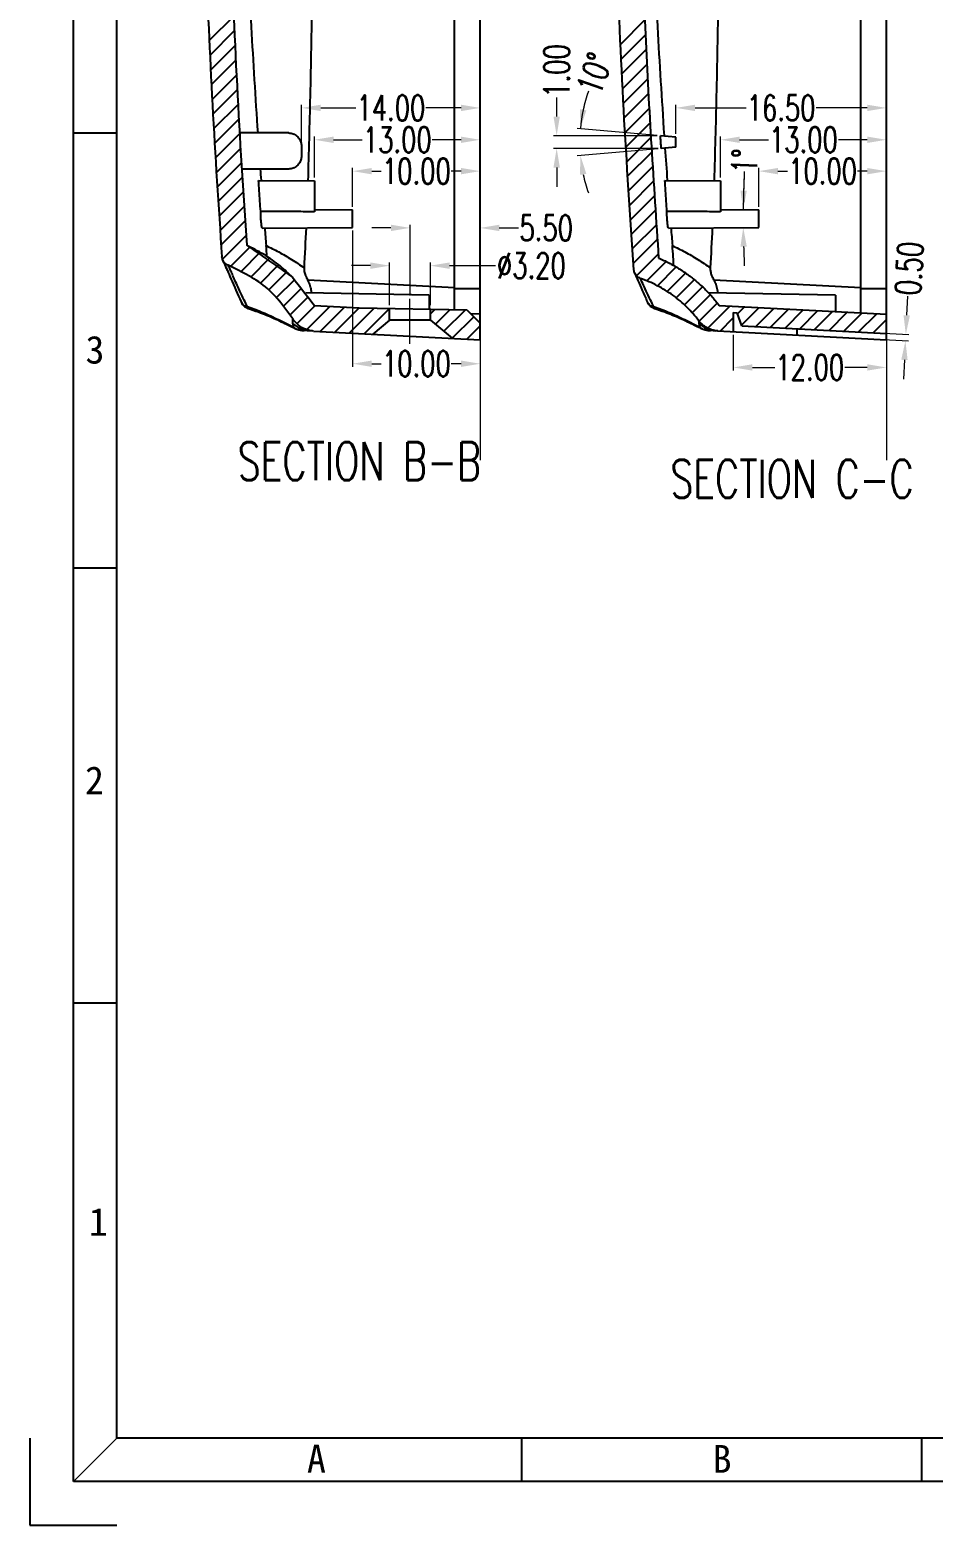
# Model space of a CAD drawing. Header units: millimetres. Extents: x 52832 to 53470, y -6025 to -5739.
# Drawn here: x 53046.5 to 53117.3, y -6025.5 to -5908.2 of the extents above; entities that cross this region are included whole.
import ezdxf
from ezdxf.enums import TextEntityAlignment as Align

# ---------------------------------------------------------------- set-up
doc = ezdxf.new("R2010")
doc.units = ezdxf.units.MM
doc.linetypes.add('CENTER', pattern=[0.6, 0.375, -0.075, 0.075, -0.075])
doc.layers.get('0').update_dxf_attribs({"linetype": 'CONTINUOUS'})
doc.layers.get('Defpoints').update_dxf_attribs({"linetype": 'CONTINUOUS'})
for name, color, linetype, lineweight in [('dim', 82, 'CONTINUOUS', 9), ('hatch', 4, 'CONTINUOUS', 9), ('moldbase', 7, 'CONTINUOUS', 20), ('part', 7, 'CONTINUOUS', 20)]:
    doc.layers.add(name, color=color, linetype=linetype, lineweight=lineweight)
doc.styles.get("Standard").update_dxf_attribs({"font": 'romans.shx', "width": 0.7})
doc.styles.add('宋体', font='SimSun.ttf', dxfattribs={"width": 0.7})
doc.dimstyles.new('03', dxfattribs={"dimscale": 0.5, "dimtxt": 4, "dimasz": 3, "dimexe": 0.5, "dimexo": 0.5, "dimgap": 0.09, "dimtad": 0, "dimzin": 0, "dimdsep": 46, "dimtxsty": 'Standard', "dimcen": 0, "dimclrd": 256, "dimclre": 256, "dimclrt": 6, "dimazin": 2, "dimtp": 0.01, "dimtm": 0.01, "dimtfac": 1, "dimtofl": 0, "dimtmove": 0, "dimatfit": 0, "dimfxl": 0, "dimtolj": 1, "dimtzin": 0, "dimlwd": -1, "dimlwe": -1, "dimarcsym": 0})

# ---------------------------------------------------------------- blocks, each defined once
blk = doc.blocks.new('*D1084')
at = {"layer": 'Defpoints', "color": 0}
for p in [(53113.68, -5914.34), (53113.68, -5914.34), (53097.18, -5916.63)]:
    blk.add_point(p, dxfattribs=at)
at = {"layer": 'dim'}
for p, q in [((53097.18, -5916.38), (53097.18, -5914.09)), ((53098.68, -5914.34), (53102.69, -5914.34)), ((53112.18, -5914.34), (53108.18, -5914.34))]:
    blk.add_line(p, q, dxfattribs=at)
for points in [[(53098.68, -5914.09), (53098.68, -5914.59), (53097.18, -5914.34)], [(53112.18, -5914.09), (53112.18, -5914.59), (53113.68, -5914.34)]]:
    blk.add_solid(points, dxfattribs=at)
at = {"layer": 'dim', "color": 6, "insert": (53105.43, -5914.34), "char_height": 2, "attachment_point": 5}
blk.add_mtext('\\A1;16.50', dxfattribs=at)
blk = doc.blocks.new('*D1085')
at = {"layer": 'Defpoints', "color": 0}
for p in [(53113.68, -5916.84), (53113.68, -5916.84), (53100.68, -5920.06)]:
    blk.add_point(p, dxfattribs=at)
at = {"layer": 'dim'}
for p, q in [((53100.68, -5919.81), (53100.68, -5916.59)), ((53102.18, -5916.84), (53104.44, -5916.84)), ((53112.18, -5916.84), (53109.93, -5916.84))]:
    blk.add_line(p, q, dxfattribs=at)
for points in [[(53102.18, -5916.59), (53102.18, -5917.09), (53100.68, -5916.84)], [(53112.18, -5916.59), (53112.18, -5917.09), (53113.68, -5916.84)]]:
    blk.add_solid(points, dxfattribs=at)
at = {"layer": 'dim', "color": 6, "insert": (53107.18, -5916.84), "char_height": 2, "attachment_point": 5}
blk.add_mtext('\\A1;13.00', dxfattribs=at)
blk = doc.blocks.new('*D1086')
at = {"layer": 'Defpoints', "color": 0}
for p in [(53113.68, -5919.3), (53113.68, -5919.3), (53103.68, -5922.34)]:
    blk.add_point(p, dxfattribs=at)
at = {"layer": 'dim'}
for p, q in [((53103.68, -5922.09), (53103.68, -5919.05)), ((53105.18, -5919.3), (53105.94, -5919.3)), ((53112.18, -5919.3), (53111.43, -5919.3))]:
    blk.add_line(p, q, dxfattribs=at)
for points in [[(53105.18, -5919.05), (53105.18, -5919.55), (53103.68, -5919.3)], [(53112.18, -5919.05), (53112.18, -5919.55), (53113.68, -5919.3)]]:
    blk.add_solid(points, dxfattribs=at)
at = {"layer": 'dim', "color": 6, "insert": (53108.68, -5919.3), "char_height": 2, "attachment_point": 5}
blk.add_mtext('\\A1;10.00', dxfattribs=at)
blk = doc.blocks.new('*D1087')
at = {"layer": 'Defpoints', "color": 0}
for p in [(53100.68, -5922.31), (53103.68, -5922.34), (53096.6, -5923.77), (53102.46, -5923.25), (53103.68, -5923.71)]:
    blk.add_point(p, dxfattribs=at)
at = {"layer": 'dim'}
for start, end in [(177.3459, 179.5), (177.346, 178.423), (181.577, 182.654)]:
    blk.add_arc((53182.26, -5923.02), 79.8, start, end, dxfattribs=at)
for points in [[(53102.74, -5920.83), (53102.24, -5920.82), (53102.46, -5922.33)], [(53102.24, -5925.22), (53102.74, -5925.21), (53102.46, -5923.72)]]:
    blk.add_solid(points, dxfattribs=at)
at = {"layer": 'dim', "color": 6, "insert": (53102.58, -5918.52), "char_height": 2, "attachment_point": 5, "rotation": 87.3459}
blk.add_mtext('\\A1;1°', dxfattribs=at)
blk = doc.blocks.new('*D1088')
at = {"layer": 'Defpoints', "color": 0}
for p in [(53095.97, -5916.52), (53097.18, -5916.63), (53089.65, -5917.37), (53096.03, -5917.52), (53097.18, -5917.42)]:
    blk.add_point(p, dxfattribs=at)
at = {"layer": 'dim'}
for p, q in [((53095.72, -5916.5), (53089.44, -5915.95)), ((53095.78, -5917.54), (53089.44, -5918.09))]:
    blk.add_line(p, q, dxfattribs=at)
for start, end in [(160.69, 175), (160.7179, 167.8589), (192.1411, 199.2821)]:
    blk.add_arc((53101.68, -5917.02), 12.04, start, end, dxfattribs=at)
for points in [[(53090.16, -5914.53), (53089.66, -5914.45), (53089.69, -5915.97)], [(53089.66, -5919.59), (53090.16, -5919.52), (53089.69, -5918.07)]]:
    blk.add_solid(points, dxfattribs=at)
at = {"layer": 'dim', "color": 6, "insert": (53090.81, -5911.64), "char_height": 2, "attachment_point": 5, "rotation": 70.69}
blk.add_mtext('\\A1;10°', dxfattribs=at)
blk = doc.blocks.new('*D1089')
at = {"layer": 'Defpoints', "color": 0}
for p in [(53087.83, -5916.52), (53095.97, -5916.52), (53096.03, -5917.52)]:
    blk.add_point(p, dxfattribs=at)
at = {"layer": 'dim'}
for p, q in [((53087.83, -5915.02), (53087.83, -5913.52)), ((53095.72, -5916.52), (53087.58, -5916.52)), ((53095.78, -5917.52), (53087.58, -5917.52)), ((53087.83, -5919.02), (53087.83, -5920.52))]:
    blk.add_line(p, q, dxfattribs=at)
for points in [[(53087.58, -5915.02), (53088.08, -5915.02), (53087.83, -5916.52)], [(53087.58, -5919.02), (53088.08, -5919.02), (53087.83, -5917.52)]]:
    blk.add_solid(points, dxfattribs=at)
at = {"layer": 'dim', "color": 6, "insert": (53087.83, -5911.44), "char_height": 2, "attachment_point": 5, "rotation": 90}
blk.add_mtext('\\A1;1.00', dxfattribs=at)
blk = doc.blocks.new('*D1090')
at = {"layer": 'Defpoints', "color": 0}
for p in [(53101.68, -5931.89), (53113.68, -5934.69), (53113.68, -5934.69)]:
    blk.add_point(p, dxfattribs=at)
at = {"layer": 'dim'}
for p, q in [((53101.68, -5932.14), (53101.68, -5934.94)), ((53103.18, -5934.69), (53104.94, -5934.69)), ((53112.18, -5934.69), (53110.43, -5934.69))]:
    blk.add_line(p, q, dxfattribs=at)
for points in [[(53103.18, -5934.44), (53103.18, -5934.94), (53101.68, -5934.69)], [(53112.18, -5934.44), (53112.18, -5934.94), (53113.68, -5934.69)]]:
    blk.add_solid(points, dxfattribs=at)
at = {"layer": 'dim', "color": 6, "insert": (53107.68, -5934.69), "char_height": 2, "attachment_point": 5}
blk.add_mtext('\\A1;12.00', dxfattribs=at)
blk = doc.blocks.new('*D1091')
at = {"layer": 'Defpoints', "color": 0}
for p in [(53111.21, -5931.89), (53111.19, -5932.39), (53115.21, -5932.1)]:
    blk.add_point(p, dxfattribs=at)
at = {"layer": 'dim'}
for p, q in [((53115.28, -5930.6), (53115.36, -5929.11)), ((53111.46, -5931.9), (53115.45, -5932.11)), ((53111.44, -5932.4), (53115.43, -5932.61)), ((53115.1, -5934.1), (53115.02, -5935.6))]:
    blk.add_line(p, q, dxfattribs=at)
for points in [[(53115.03, -5930.59), (53115.53, -5930.62), (53115.21, -5932.1)], [(53114.85, -5934.09), (53115.35, -5934.11), (53115.18, -5932.6)]]:
    blk.add_solid(points, dxfattribs=at)
at = {"layer": 'dim', "color": 6, "insert": (53115.48, -5926.93), "char_height": 2, "attachment_point": 5, "rotation": 87}
blk.add_mtext('\\A1;0.50', dxfattribs=at)
blk = doc.blocks.new('*D1112')
at = {"layer": 'Defpoints', "color": 0}
for p in [(53081.83, -5919.3), (53081.83, -5919.3), (53071.83, -5922.34)]:
    blk.add_point(p, dxfattribs=at)
at = {"layer": 'dim'}
for p, q in [((53071.83, -5922.09), (53071.83, -5919.05)), ((53073.33, -5919.3), (53074.08, -5919.3)), ((53080.33, -5919.3), (53079.57, -5919.3))]:
    blk.add_line(p, q, dxfattribs=at)
for points in [[(53073.33, -5919.05), (53073.33, -5919.55), (53071.83, -5919.3)], [(53080.33, -5919.05), (53080.33, -5919.55), (53081.83, -5919.3)]]:
    blk.add_solid(points, dxfattribs=at)
at = {"layer": 'dim', "color": 6, "insert": (53076.83, -5919.3), "char_height": 2, "attachment_point": 5}
blk.add_mtext('\\A1;10.00', dxfattribs=at)
blk = doc.blocks.new('*D1111')
at = {"layer": 'Defpoints', "color": 0}
for p in [(53081.83, -5916.84), (53081.83, -5916.84), (53068.83, -5920.06)]:
    blk.add_point(p, dxfattribs=at)
at = {"layer": 'dim'}
for p, q in [((53068.83, -5919.81), (53068.83, -5916.59)), ((53070.33, -5916.84), (53072.58, -5916.84)), ((53080.33, -5916.84), (53078.07, -5916.84))]:
    blk.add_line(p, q, dxfattribs=at)
for points in [[(53070.33, -5916.59), (53070.33, -5917.09), (53068.83, -5916.84)], [(53080.33, -5916.59), (53080.33, -5917.09), (53081.83, -5916.84)]]:
    blk.add_solid(points, dxfattribs=at)
at = {"layer": 'dim', "color": 6, "insert": (53075.33, -5916.84), "char_height": 2, "attachment_point": 5}
blk.add_mtext('\\A1;13.00', dxfattribs=at)
blk = doc.blocks.new('*D1110')
at = {"layer": 'Defpoints', "color": 0}
for p in [(53081.83, -5914.34), (53081.83, -5914.34), (53067.83, -5917.52)]:
    blk.add_point(p, dxfattribs=at)
at = {"layer": 'dim'}
for p, q in [((53067.83, -5917.27), (53067.83, -5914.09)), ((53069.33, -5914.34), (53072.08, -5914.34)), ((53080.33, -5914.34), (53077.57, -5914.34))]:
    blk.add_line(p, q, dxfattribs=at)
for points in [[(53069.33, -5914.09), (53069.33, -5914.59), (53067.83, -5914.34)], [(53080.33, -5914.09), (53080.33, -5914.59), (53081.83, -5914.34)]]:
    blk.add_solid(points, dxfattribs=at)
at = {"layer": 'dim', "color": 6, "insert": (53074.83, -5914.34), "char_height": 2, "attachment_point": 5}
blk.add_mtext('\\A1;14.00', dxfattribs=at)
blk = doc.blocks.new('*D1117')
at = {"layer": 'Defpoints', "color": 0}
for p in [(53071.83, -5923.71), (53081.83, -5934.4), (53081.83, -5934.4)]:
    blk.add_point(p, dxfattribs=at)
at = {"layer": 'dim'}
for p, q in [((53071.83, -5923.96), (53071.83, -5934.65)), ((53073.33, -5934.4), (53074.08, -5934.4)), ((53080.33, -5934.4), (53079.57, -5934.4))]:
    blk.add_line(p, q, dxfattribs=at)
for points in [[(53073.33, -5934.15), (53073.33, -5934.65), (53071.83, -5934.4)], [(53080.33, -5934.15), (53080.33, -5934.65), (53081.83, -5934.4)]]:
    blk.add_solid(points, dxfattribs=at)
at = {"layer": 'dim', "color": 6, "insert": (53076.83, -5934.4), "char_height": 2, "attachment_point": 5}
blk.add_mtext('\\A1;10.00', dxfattribs=at)
blk = doc.blocks.new('*D1118')
at = {"layer": 'Defpoints', "color": 0}
for p in [(53081.83, -5922.62), (53081.83, -5923.75), (53076.33, -5929.31)]:
    blk.add_point(p, dxfattribs=at)
at = {"layer": 'dim'}
for p, q in [((53074.83, -5923.75), (53073.33, -5923.75)), ((53076.33, -5929.06), (53076.33, -5923.5)), ((53081.83, -5922.87), (53081.83, -5924)), ((53083.33, -5923.75), (53084.83, -5923.75))]:
    blk.add_line(p, q, dxfattribs=at)
for points in [[(53074.83, -5923.5), (53074.83, -5924), (53076.33, -5923.75)], [(53083.33, -5923.5), (53083.33, -5924), (53081.83, -5923.75)]]:
    blk.add_solid(points, dxfattribs=at)
at = {"layer": 'dim', "color": 6, "insert": (53087.01, -5923.75), "char_height": 2, "attachment_point": 5}
blk.add_mtext('\\A1;5.50', dxfattribs=at)
blk = doc.blocks.new('*D1119')
at = {"layer": 'Defpoints', "color": 0}
for p in [(53077.93, -5926.71), (53074.73, -5930.06), (53077.93, -5930.06)]:
    blk.add_point(p, dxfattribs=at)
at = {"layer": 'dim'}
for p, q in [((53073.23, -5926.71), (53071.73, -5926.71)), ((53074.73, -5929.81), (53074.73, -5926.46)), ((53077.93, -5929.81), (53077.93, -5926.46)), ((53079.43, -5926.71), (53083.03, -5926.71))]:
    blk.add_line(p, q, dxfattribs=at)
for points in [[(53073.23, -5926.46), (53073.23, -5926.96), (53074.73, -5926.71)], [(53079.43, -5926.46), (53079.43, -5926.96), (53077.93, -5926.71)]]:
    blk.add_solid(points, dxfattribs=at)
at = {"layer": 'dim', "color": 6, "insert": (53085.85, -5926.71), "char_height": 2, "attachment_point": 5}
blk.add_mtext('\\A1;%%c3.20', dxfattribs=at)
blk = doc.blocks.new('sa3l')
for p, q in [((11.66, 186.62), (5.83, 186.62)), ((11.66, 128.3), (5.83, 128.3)), ((11.66, 69.98), (5.83, 69.98)), ((65.9, 11.66), (65.9, 5.83)), ((119.56, 11.66), (119.56, 5.83))]:
    blk.add_line(p, q)
at = {"color": 8}
for p, q in [((0, 11.66), (0, 0)), ((0, 0), (11.66, 0))]:
    blk.add_line(p, q, dxfattribs=at)
for points in [[(5.83, 5.83), (5.83, 484.06), (340.59, 484.06), (340.59, 5.83)], [(11.66, 11.66), (11.66, 478.22), (334.76, 478.22), (334.76, 11.66)]]:
    blk.add_lwpolyline(points, close=True)
at = {"layer": 'moldbase'}
blk.add_line((11.66, 11.66), (5.83, 5.83), dxfattribs=at)
at = {"style": '宋体'}
for s, p in [('3', (8.72, 157.56)), ('2', (8.66, 99.86)), ('1', (9.17, 40.66)), ('A', (38.42, 8.9)), ('B', (92.81, 8.88))]:
    blk.add_text(s, height=3.73, dxfattribs=at).set_placement(p, align=Align.MIDDLE)

msp = doc.modelspace()

# ---------------------------------------------------------------- linework, layer by layer
at = {"color": 7, "linetype": 'Continuous'}
for p, q in [((53081.827, -5930.503), (53081.827, -5820.522)), ((53113.683, -5930.503), (53113.683, -5820.522)), ((53079.827, -5930.153), (53079.827, -5821.827)), ((53111.683, -5930.414), (53111.683, -5822.629)), ((53066.827, -5916.308), (53062.99, -5916.308)), ((53097.183, -5916.628), (53095.969, -5916.522)), ((53097.183, -5917.416), (53097.183, -5916.628)), ((53097.183, -5917.416), (53096.028, -5917.517)), ((53066.827, -5919.136), (53063.162, -5919.136)), ((53064.461, -5920.022), (53068.827, -5920.06)), ((53068.827, -5920.06), (53068.827, -5922.48)), ((53096.317, -5920.022), (53100.683, -5920.06)), ((53100.683, -5920.06), (53100.683, -5922.48)), ((53068.827, -5922.31), (53071.827, -5922.336)), ((53071.827, -5923.708), (53071.827, -5922.336)), ((53100.683, -5922.31), (53103.683, -5922.336)), ((53103.683, -5923.708), (53103.683, -5922.336)), ((53064.747, -5923.769), (53071.827, -5923.708)), ((53096.603, -5923.769), (53103.683, -5923.708)), ((53063.527, -5925.116), (53063.527, -5925.116)), ((53068.305, -5927.813), (53079.827, -5928.417)), ((53100.161, -5927.813), (53111.683, -5928.417)), ((53077.827, -5929.022), (53068.171, -5928.853)), ((53077.827, -5929.022), (53077.827, -5930.119)), ((53081.827, -5928.527), (53079.827, -5928.527)), ((53094.936, -5929.542), (53094.936, -5929.542)), ((53109.683, -5929.022), (53099.737, -5928.848)), ((53109.683, -5929.022), (53109.683, -5930.31)), ((53113.683, -5928.527), (53111.683, -5928.527)), ((53063.623, -5930.055), (53063.596, -5929.956)), ((53068.848, -5929.839), (53072.339, -5930.022)), ((53072.339, -5930.022), (53080.774, -5930.169)), ((53074.727, -5930.972), (53074.727, -5930.064)), ((53077.927, -5930.972), (53077.927, -5930.119)), ((53080.774, -5930.169), (53081.827, -5931.222)), ((53081.827, -5930.519), (53081.085, -5930.48)), ((53081.827, -5932.522), (53081.827, -5930.519)), ((53095.479, -5930.055), (53095.452, -5929.956)), ((53100.577, -5929.832), (53113.683, -5930.519)), ((53101.683, -5930.391), (53101.987, -5930.407)), ((53101.683, -5930.391), (53101.683, -5931.893)), ((53102.342, -5931.427), (53101.987, -5930.407)), ((53113.683, -5932.522), (53113.683, -5930.519)), ((53067.253, -5931.596), (53067.253, -5931.595)), ((53067.274, -5931.603), (53067.253, -5931.596)), ((53068.443, -5931.82), (53068.033, -5931.799)), ((53068.749, -5931.836), (53081.827, -5932.522)), ((53074.727, -5930.972), (53073.406, -5932.081)), ((53077.927, -5930.972), (53074.727, -5930.972)), ((53077.927, -5930.972), (53079.637, -5932.407)), ((53099.109, -5931.596), (53099.109, -5931.595)), ((53099.13, -5931.603), (53099.109, -5931.596)), ((53100.299, -5931.82), (53099.889, -5931.799)), ((53100.453, -5931.829), (53113.683, -5932.522)), ((53102.342, -5931.427), (53113.683, -5932.021)), ((53106.683, -5932.155), (53106.683, -5931.654))]:
    msp.add_line(p, q, dxfattribs=at)
at = {"color": 5, "linetype": 'Continuous'}
for p, q in [((53060.61, -5909.035), (53062.528, -5907.117)), ((53060.663, -5910.194), (53062.578, -5908.278)), ((53092.855, -5909.331), (53094.751, -5907.435)), ((53060.716, -5911.353), (53062.628, -5909.44)), ((53092.908, -5910.491), (53094.798, -5908.601)), ((53060.768, -5912.512), (53062.678, -5910.602)), ((53092.961, -5911.65), (53094.858, -5909.753)), ((53093.014, -5912.81), (53094.919, -5910.904)), ((53060.821, -5913.671), (53062.728, -5911.764)), ((53093.066, -5913.969), (53094.979, -5912.056)), ((53060.885, -5914.818), (53062.783, -5912.92)), ((53093.13, -5915.118), (53095.04, -5913.208)), ((53060.956, -5915.958), (53062.853, -5914.062)), ((53093.203, -5916.258), (53095.1, -5914.36)), ((53061.028, -5917.099), (53062.922, -5915.204)), ((53093.275, -5917.398), (53095.161, -5915.512)), ((53061.099, -5918.239), (53062.992, -5916.346)), ((53093.348, -5918.537), (53095.221, -5916.664)), ((53061.17, -5919.379), (53063.062, -5917.488)), ((53093.42, -5919.677), (53095.287, -5917.81)), ((53061.242, -5920.52), (53063.131, -5918.63)), ((53093.493, -5920.817), (53095.362, -5918.948)), ((53061.313, -5921.66), (53063.201, -5919.772)), ((53093.565, -5921.957), (53095.436, -5920.086)), ((53061.384, -5922.8), (53063.27, -5920.914)), ((53093.638, -5923.097), (53095.51, -5921.224)), ((53061.455, -5923.941), (53063.34, -5922.056)), ((53093.71, -5924.237), (53095.584, -5922.363)), ((53061.527, -5925.081), (53063.41, -5923.198)), ((53093.783, -5925.376), (53095.658, -5923.501)), ((53061.618, -5926.201), (53063.479, -5924.34)), ((53093.855, -5926.516), (53095.732, -5924.639)), ((53062.27, -5926.761), (53063.786, -5925.245)), ((53063.103, -5927.139), (53064.577, -5925.665)), ((53063.877, -5927.577), (53065.32, -5926.134)), ((53094.084, -5927.5), (53095.807, -5925.777)), ((53064.595, -5928.071), (53066.019, -5926.647)), ((53065.259, -5928.618), (53066.673, -5927.204)), ((53094.894, -5927.902), (53096.409, -5926.387)), ((53095.726, -5928.282), (53097.194, -5926.814)), ((53096.49, -5928.73), (53097.931, -5927.29)), ((53065.871, -5929.218), (53067.286, -5927.803)), ((53066.431, -5929.87), (53067.855, -5928.445)), ((53097.2, -5929.233), (53098.622, -5927.811)), ((53097.854, -5929.791), (53099.268, -5928.377)), ((53066.938, -5930.574), (53068.381, -5929.131)), ((53098.456, -5930.401), (53099.869, -5928.988)), ((53099.005, -5931.065), (53100.425, -5929.645)), ((53067.455, -5931.269), (53068.883, -5929.841)), ((53068.204, -5931.731), (53070.034, -5929.901)), ((53069.282, -5931.864), (53071.186, -5929.961)), ((53070.434, -5931.925), (53072.337, -5930.022)), ((53071.585, -5931.985), (53073.528, -5930.043)), ((53072.736, -5932.045), (53074.718, -5930.063)), ((53077.927, -5930.49), (53078.291, -5930.126)), ((53078.323, -5931.305), (53079.482, -5930.147)), ((53078.982, -5931.858), (53080.673, -5930.167)), ((53079.644, -5932.407), (53081.328, -5930.723)), ((53099.671, -5931.611), (53101.406, -5929.876)), ((53100.655, -5931.839), (53101.683, -5930.812)), ((53102.013, -5930.481), (53102.558, -5929.936)), ((53102.326, -5931.38), (53103.71, -5929.997)), ((53103.435, -5931.484), (53104.862, -5930.057)), ((53104.587, -5931.545), (53106.014, -5930.117)), ((53105.739, -5931.605), (53107.166, -5930.178)), ((53106.891, -5931.665), (53108.318, -5930.238)), ((53108.043, -5931.726), (53109.47, -5930.298)), ((53109.195, -5931.786), (53110.622, -5930.359)), ((53110.347, -5931.846), (53111.774, -5930.419)), ((53111.499, -5931.907), (53112.926, -5930.479)), ((53080.795, -5932.468), (53081.827, -5931.436)), ((53112.65, -5931.967), (53113.683, -5930.935))]:
    msp.add_line(p, q, dxfattribs=at)
at = {"color": 7, "linetype": 'Continuous'}
for centre, radius, start, end in [((53757.576, -5876.522), 695.748, 181.938208, 184.005027), ((53757.573, -5876.522), 697.746, 182.106326, 184.068673)]:
    msp.add_arc(centre, radius, start, end, dxfattribs=at)
for points in [[(53063.429, -5898.019), (53063.472, -5899.165), (53063.877, -5907.978), (53064.384, -5916.308)], [(53068.347, -5920.056), (53068.52, -5913.425), (53068.655, -5905.841), (53068.745, -5897.68)], [(53095.285, -5898.019), (53095.328, -5899.165), (53095.733, -5907.978), (53096.253, -5916.505)], [(53100.203, -5920.056), (53100.376, -5913.425), (53100.511, -5905.841), (53100.601, -5897.68)], [(53094.448, -5899.821), (53094.797, -5908.59), (53095.258, -5917.354), (53095.828, -5926.112)], [(53093.889, -5927.046), (53093.09, -5914.494), (53092.518, -5901.928)], [(53066.827, -5916.308), (53067.168, -5916.372), (53067.467, -5916.557), (53067.677, -5916.825), (53067.784, -5917.11), (53067.821, -5917.375), (53067.827, -5917.611), (53067.827, -5917.833), (53067.821, -5918.068), (53067.784, -5918.334), (53067.677, -5918.619), (53067.467, -5918.887), (53067.168, -5919.072), (53066.827, -5919.136)], [(53096.028, -5917.517), (53096.008, -5917.185), (53095.989, -5916.854), (53095.969, -5916.522)], [(53096.253, -5916.505), (53096.256, -5916.547)], [(53096.321, -5917.491), (53096.502, -5920.009)], [(53064.619, -5922.463), (53064.565, -5921.65), (53064.513, -5920.836), (53064.461, -5920.022)], [(53064.582, -5919.136), (53064.647, -5920.009)], [(53096.475, -5922.463), (53096.421, -5921.65), (53096.369, -5920.836), (53096.317, -5920.022)], [(53064.636, -5923.022), (53064.625, -5922.814), (53064.619, -5922.623), (53064.619, -5922.463)], [(53068.827, -5922.48), (53067.427, -5922.475), (53066.024, -5922.469), (53064.619, -5922.463)], [(53096.492, -5923.022), (53096.481, -5922.814), (53096.475, -5922.623), (53096.475, -5922.463)], [(53100.683, -5922.48), (53099.283, -5922.475), (53097.88, -5922.469), (53096.475, -5922.463)], [(53064.747, -5923.769), (53064.72, -5923.713), (53064.69, -5923.551), (53064.66, -5923.308), (53064.636, -5923.022)], [(53064.936, -5923.754), (53065.049, -5925.138)], [(53068.044, -5926.882), (53068.203, -5923.74)], [(53096.603, -5923.769), (53096.576, -5923.713), (53096.546, -5923.551), (53096.516, -5923.308), (53096.492, -5923.022)], [(53096.792, -5923.754), (53096.905, -5925.138)], [(53099.9, -5926.882), (53100.059, -5923.74)], [(53061.917, -5926.6), (53061.787, -5926.489), (53061.685, -5926.352), (53061.616, -5926.196), (53061.586, -5926.028)], [(53063.527, -5925.116), (53067.115, -5927.622)], [(53067.115, -5927.622), (53066.166, -5926.758), (53064.843, -5925.816), (53063.527, -5925.116)], [(53065.111, -5925.986), (53065.049, -5925.138)], [(53065.05, -5925.138), (53066.032, -5925.635), (53067.035, -5926.224), (53068.044, -5926.882)], [(53095.828, -5926.112), (53096.624, -5926.49), (53097.386, -5926.924), (53098.111, -5927.411), (53098.795, -5927.947), (53099.436, -5928.531), (53100.031, -5929.16), (53100.577, -5929.832)], [(53097.004, -5926.705), (53096.969, -5926.02), (53096.905, -5925.138)], [(53096.905, -5925.138), (53097.888, -5925.635), (53098.891, -5926.224), (53099.9, -5926.882)], [(53061.65, -5926.285), (53061.803, -5926.633)], [(53061.742, -5926.495), (53061.748, -5926.507), (53061.753, -5926.519), (53061.759, -5926.532), (53061.764, -5926.545), (53061.77, -5926.559), (53061.777, -5926.573), (53061.783, -5926.588)], [(53061.783, -5926.588), (53061.79, -5926.603), (53061.797, -5926.619), (53061.803, -5926.633)], [(53061.803, -5926.633), (53061.804, -5926.635), (53061.811, -5926.652), (53061.819, -5926.67), (53061.827, -5926.688), (53061.835, -5926.707), (53061.844, -5926.727), (53061.853, -5926.747), (53061.862, -5926.768), (53061.871, -5926.789), (53061.881, -5926.811), (53061.891, -5926.834), (53061.902, -5926.858), (53061.913, -5926.883), (53061.924, -5926.91), (53061.936, -5926.937), (53061.949, -5926.965), (53061.962, -5926.995)], [(53061.863, -5926.769), (53062.005, -5927.095)], [(53062.071, -5926.677), (53061.917, -5926.6)], [(53061.962, -5926.995), (53061.976, -5927.027), (53061.99, -5927.06), (53062.005, -5927.095)], [(53062.005, -5927.095), (53062.283, -5927.731), (53063.08, -5929.542)], [(53067.136, -5930.873), (53065.169, -5928.526), (53062.071, -5926.677)], [(53062.217, -5926.999), (53062.164, -5926.883), (53062.094, -5926.729), (53062.077, -5926.69), (53062.071, -5926.677)], [(53063.335, -5929.421), (53063.227, -5929.196), (53062.916, -5928.532), (53062.657, -5927.966), (53062.446, -5927.502), (53062.282, -5927.141), (53062.217, -5926.999)], [(53068.305, -5927.813), (53068.154, -5927.492), (53068.064, -5927.179), (53068.044, -5926.882)], [(53093.949, -5927.294), (53093.92, -5927.219), (53093.889, -5927.046)], [(53093.948, -5927.294), (53094.204, -5927.879)], [(53094.396, -5927.709), (53094.236, -5927.633), (53094.1, -5927.52), (53093.993, -5927.38), (53093.949, -5927.294)], [(53100.161, -5927.813), (53100.009, -5927.492), (53099.92, -5927.179), (53099.9, -5926.882)], [(53067.115, -5927.622), (53068.848, -5929.839)], [(53068.626, -5928.86), (53068.588, -5928.611), (53068.473, -5928.2), (53068.305, -5927.813)], [(53094.204, -5927.879), (53094.543, -5928.652), (53094.936, -5929.542)], [(53098.979, -5931.036), (53098.529, -5930.479), (53098.037, -5929.957), (53097.508, -5929.474), (53096.944, -5929.033), (53096.348, -5928.635), (53095.723, -5928.28), (53095.07, -5927.971), (53094.391, -5927.708)], [(53095.19, -5929.42), (53095.083, -5929.196), (53094.772, -5928.532), (53094.512, -5927.966), (53094.396, -5927.71)], [(53100.482, -5928.86), (53100.444, -5928.611), (53100.329, -5928.2), (53100.161, -5927.813)], [(53063.08, -5929.542), (53063.196, -5929.721), (53063.363, -5929.865), (53063.375, -5929.872)], [(53063.081, -5929.541), (53063.105, -5929.591), (53063.195, -5929.743), (53063.362, -5929.918)], [(53063.594, -5929.956), (53063.335, -5929.421)], [(53094.936, -5929.542), (53095.051, -5929.721), (53095.219, -5929.865), (53095.231, -5929.872)], [(53094.937, -5929.541), (53094.96, -5929.591), (53095.051, -5929.743), (53095.218, -5929.918)], [(53095.45, -5929.956), (53095.19, -5929.42)], [(53063.362, -5929.918), (53063.557, -5930.031)], [(53063.375, -5929.872), (53063.594, -5929.956)], [(53063.557, -5930.031), (53063.623, -5930.055)], [(53063.653, -5929.974), (53063.596, -5929.956)], [(53063.623, -5930.056), (53064.457, -5930.339), (53065.675, -5930.842), (53066.793, -5931.37), (53067.002, -5931.473)], [(53067.254, -5931.595), (53066.018, -5930.967), (53064.797, -5930.404), (53063.653, -5929.974)], [(53095.218, -5929.918), (53095.413, -5930.031)], [(53095.231, -5929.872), (53095.45, -5929.956)], [(53095.413, -5930.031), (53095.479, -5930.055)], [(53095.509, -5929.974), (53095.452, -5929.956)], [(53095.479, -5930.056), (53096.313, -5930.339), (53097.53, -5930.842), (53098.649, -5931.37), (53098.858, -5931.473)], [(53099.11, -5931.595), (53097.874, -5930.967), (53096.653, -5930.404), (53095.509, -5929.974)], [(53067.002, -5931.473), (53067.252, -5931.596)], [(53067.137, -5930.873), (53067.131, -5930.905), (53067.125, -5930.948), (53067.119, -5931.014), (53067.115, -5931.106), (53067.124, -5931.233)], [(53067.122, -5931.23), (53067.133, -5931.31), (53067.14, -5931.343)], [(53067.124, -5931.233), (53067.727, -5931.649), (53068.443, -5931.82)], [(53067.297, -5931.101), (53067.137, -5930.874)], [(53067.14, -5931.343), (53067.157, -5931.401), (53067.2, -5931.499), (53067.262, -5931.59)], [(53067.253, -5931.596), (53067.38, -5931.653)], [(53067.273, -5931.604), (53067.254, -5931.595)], [(53067.262, -5931.59), (53067.272, -5931.602)], [(53067.272, -5931.602), (53067.448, -5931.678)], [(53068.449, -5931.798), (53067.822, -5931.556), (53067.297, -5931.101)], [(53067.38, -5931.653), (53067.701, -5931.753), (53068.033, -5931.799)], [(53067.448, -5931.678), (53067.519, -5931.703)], [(53067.519, -5931.703), (53067.629, -5931.735)], [(53067.629, -5931.735), (53067.645, -5931.74), (53067.734, -5931.76)], [(53067.734, -5931.76), (53068.017, -5931.798)], [(53068.017, -5931.798), (53068.038, -5931.799)], [(53068.741, -5931.836), (53068.449, -5931.798)], [(53098.858, -5931.473), (53099.108, -5931.596)], [(53098.974, -5931.029), (53098.971, -5931.117), (53098.979, -5931.233)], [(53100.474, -5931.83), (53100.225, -5931.801), (53099.982, -5931.741), (53099.747, -5931.652), (53099.526, -5931.534), (53099.322, -5931.389), (53099.137, -5931.22), (53098.974, -5931.029)], [(53098.977, -5931.23), (53098.989, -5931.31), (53098.996, -5931.343)], [(53098.979, -5931.233), (53099.583, -5931.649), (53100.299, -5931.82)], [(53098.996, -5931.343), (53099.013, -5931.401), (53099.056, -5931.499), (53099.118, -5931.59)], [(53099.109, -5931.596), (53099.236, -5931.653)], [(53099.129, -5931.604), (53099.11, -5931.595)], [(53099.118, -5931.59), (53099.128, -5931.602)], [(53099.128, -5931.602), (53099.304, -5931.678)], [(53099.236, -5931.653), (53099.556, -5931.753), (53099.889, -5931.799)], [(53099.304, -5931.678), (53099.375, -5931.703)], [(53099.375, -5931.703), (53099.485, -5931.735)], [(53099.485, -5931.735), (53099.501, -5931.74), (53099.59, -5931.76)], [(53099.59, -5931.76), (53099.873, -5931.798)], [(53099.873, -5931.798), (53099.894, -5931.799)]]:
    msp.add_spline(points, degree=3, dxfattribs=at)
at = {"layer": 'part', "color": 1, "linetype": 'CENTER', "ltscale": 100}
for p, q in [((53081.827, -5811.091), (53081.827, -5941.952)), ((53113.683, -5811.091), (53113.683, -5941.952))]:
    msp.add_line(p, q, dxfattribs=at)
at = {"layer": 'part', "color": 1, "linetype": 'CENTER', "ltscale": 10}
msp.add_line((53076.327, -5932.85), (53076.327, -5929.314), dxfattribs=at)

# ---------------------------------------------------------------- block references
at = {"xscale": 0.5848199999961071, "yscale": 0.5848200000002544, "zscale": 0.58482}
msp.add_blockref('sa3l', (53046.523, -6025.459), dxfattribs=at)

# ---------------------------------------------------------------- texts
at = {"layer": 'hatch', "width": 0.7}
for s, p in [('SECTION B-B', (53072.359, -5942.039)), ('SECTION C-C', (53106.283, -5943.423))]:
    msp.add_text(s, height=3, dxfattribs=at).set_placement(p, align=Align.MIDDLE)

# ---------------------------------------------------------------- dimensions: what is measured, and where the dimension line sits
at = {"layer": 'dim'}
dim = msp.add_linear_dim(base=(53087.831, -5916.522), p1=(53096.028, -5917.517), p2=(53095.969, -5916.522), angle=90, text='1.00', dimstyle='03', dxfattribs=at)
dim.commit()
dim.dimension.update_dxf_attribs({"geometry": '*D1089', "text_midpoint": (53087.831, -5911.444)})
for base, line1, line2, picture, middle in [((53089.6458, -5917.3721), ((53097.1826, -5916.6281), (53095.9694, -5916.522)), ((53097.1826, -5917.4157), (53096.028, -5917.5167)), '*D1088', (53090.8071, -5911.6444)), ((53102.4584, -5923.254), ((53100.6826, -5922.31), (53103.6826, -5922.3362)), ((53096.6032, -5923.7694), (53103.6826, -5923.7076)), '*D1087', (53102.5813, -5918.5158))]:
    dim = msp.add_angular_dim_2l(base=base, line1=line1, line2=line2, dimstyle='03', dxfattribs=at)
    dim.commit()
    dim.dimension.update_dxf_attribs({"geometry": picture, "text_midpoint": middle})
for base, p1, p2, picture, middle in [((53081.827, -5914.34), (53067.826, -5917.521), (53081.827, -5914.34), '*D1110', (53074.826, -5914.34)), ((53113.683, -5914.34), (53097.183, -5916.628), (53113.683, -5914.34), '*D1084', (53105.433, -5914.34)), ((53081.827, -5916.842), (53068.827, -5920.06), (53081.827, -5916.842), '*D1111', (53075.327, -5916.842)), ((53113.683, -5916.842), (53100.683, -5920.06), (53113.683, -5916.842), '*D1085', (53107.183, -5916.842)), ((53081.827, -5919.3), (53071.827, -5922.336), (53081.827, -5919.3), '*D1112', (53076.827, -5919.3)), ((53113.683, -5919.3), (53103.683, -5922.336), (53113.683, -5919.3), '*D1086', (53108.683, -5919.3)), ((53081.827, -5934.396), (53071.827, -5923.708), (53081.827, -5934.396), '*D1117', (53076.827, -5934.396)), ((53113.683, -5934.691), (53101.683, -5931.893), (53113.683, -5934.691), '*D1090', (53107.683, -5934.691))]:
    dim = msp.add_linear_dim(base=base, p1=p1, p2=p2, dimstyle='03', dxfattribs=at)
    dim.commit()
    dim.dimension.update_dxf_attribs({"geometry": picture, "text_midpoint": middle})
dim = msp.add_linear_dim(base=(53081.827, -5923.754), p1=(53076.327, -5929.314), p2=(53081.827, -5922.617), dimstyle='03', dxfattribs=at)
dim.commit()
dim.dimension.update_dxf_attribs({"geometry": '*D1118', "text_midpoint": (53087.005, -5923.754), "dimtype": 160})
dim = msp.add_aligned_dim(p1=(53111.188, -5932.391), p2=(53111.214, -5931.892), distance=-3.997, dimstyle='03', dxfattribs=at)
dim.commit()
dim.dimension.update_dxf_attribs({"geometry": '*D1091', "text_midpoint": (53115.476, -5926.93)})
dim = msp.add_linear_dim(base=(53077.927, -5926.71), p1=(53074.727, -5930.064), p2=(53077.927, -5930.063), text='%%c<>', dimstyle='03', dxfattribs=at)
dim.commit()
dim.dimension.update_dxf_attribs({"geometry": '*D1119', "text_midpoint": (53085.847, -5926.71), "dimtype": 160})

doc.saveas('drawing.dxf')
